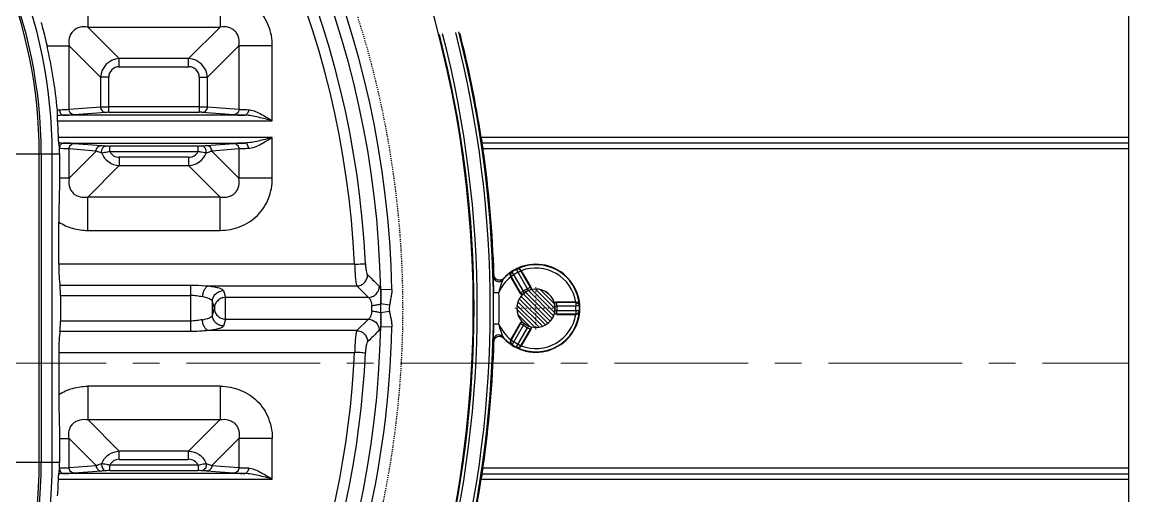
# Model space of a CAD drawing. Header units: millimetres. Extents: x 2432 to 4206, y 1282 to 1824.
# Drawn here: x 3894.3 to 3995.2, y 1532.8 to 1576 of the extents above; entities that cross this region are included whole.
import ezdxf

# ---------------------------------------------------------------- set-up
doc = ezdxf.new("R2010")
doc.units = ezdxf.units.MM
doc.linetypes.add('CENTER', pattern=[0.6, 0.375, -0.075, 0.075, -0.075])
doc.linetypes.add('HIDDEN', pattern=[0.2, 0.1, -0.1])
doc.layers.add('21', color=7, linetype='Continuous')
doc.layers.add('insert', color=85, linetype='Continuous', lineweight=20)

# ---------------------------------------------------------------- blocks, each defined once
blk = doc.blocks.new('insert_cir_3.5')
at = {"layer": 'insert'}
h = blk.add_hatch(dxfattribs=at)
h.set_pattern_fill('_ANSI31', color=123, scale=0.0875, angle=90, style=0)
h.set_pattern_definition([(135, (-3527.1127, 221.18007), (-0.196443103, -0.196443103), [])])
h.paths.add_polyline_path([(-1.75, 0, 1), (1.75, 0, 1)])
at = {"layer": 'insert', "color": 1, "linetype": 'CENTER', "ltscale": 0.108846}
for p, q in [((0, -1.925), (0, 1.925)), ((-1.925, 0), (1.925, 0))]:
    blk.add_line(p, q, dxfattribs=at)
at = {"layer": 'insert'}
blk.add_circle((0, 0), 1.75, dxfattribs=at)

msp = doc.modelspace()

# ---------------------------------------------------------------- linework, layer by layer
at = {"layer": '21', "color": 7, "linetype": 'Continuous'}
for p, q in [((3995.21, 1413.89), (3995.21, 1675.89)), ((3900.31, 1578.56), (3900.31, 1575.52)), ((3912.38, 1578.56), (3912.38, 1575.52)), ((3900.31, 1575.52), (3912.38, 1575.52)), ((3900.31, 1575.52), (3903.18, 1572.65)), ((3909.5, 1572.65), (3912.38, 1575.52)), ((3896.59, 1573.81), (3898.6, 1573.81)), ((3898.6, 1568.03), (3898.6, 1573.81)), ((3901.47, 1570.94), (3898.6, 1573.81)), ((3914.09, 1573.81), (3911.22, 1570.94)), ((3914.09, 1573.81), (3914.09, 1568.03)), ((3917.13, 1573.81), (3914.09, 1573.81)), ((3917.13, 1566.98), (3917.13, 1573.81)), ((3903.18, 1571.89), (3903.18, 1572.65)), ((3909.5, 1572.65), (3903.18, 1572.65)), ((3903.18, 1571.89), (3909.5, 1571.89)), ((3909.5, 1571.89), (3909.5, 1572.65)), ((3901.47, 1570.94), (3901.47, 1568.25)), ((3902.23, 1570.94), (3901.47, 1570.94)), ((3902.23, 1567.75), (3902.23, 1570.94)), ((3910.45, 1570.94), (3910.45, 1567.75)), ((3910.45, 1570.94), (3911.22, 1570.94)), ((3911.22, 1568.25), (3911.22, 1570.94)), ((3898.6, 1568.03), (3901.47, 1568.25)), ((3910.45, 1568.25), (3902.23, 1568.25)), ((3911.22, 1568.25), (3914.09, 1568.03)), ((3897.56, 1566.98), (3917.13, 1566.98)), ((3914.61, 1567.49), (3898.07, 1567.49)), ((3901.94, 1567.74), (3899.07, 1567.53)), ((3902.23, 1567.75), (3910.45, 1567.75)), ((3913.61, 1567.53), (3910.74, 1567.74)), ((3917.13, 1565.45), (3897.64, 1565.45)), ((3898.07, 1564.95), (3914.61, 1564.95)), ((3899.07, 1564.91), (3901.55, 1564.72)), ((3911.13, 1564.72), (3913.61, 1564.91)), ((3917.13, 1561.74), (3917.13, 1565.45)), ((3995.21, 1565.46), (3936.16, 1565.46)), ((3936.25, 1564.96), (3995.21, 1564.96)), ((3885.53, 1563.96), (3897.73, 1563.96)), ((3895.88, 1535.82), (3895.88, 1563.96)), ((3896.06, 1563.96), (3896.06, 1535.82)), ((3897.07, 1535.82), (3897.07, 1563.96)), ((3897.73, 1563.96), (3897.73, 1561.74)), ((3898.6, 1561.74), (3898.6, 1564.41)), ((3901.07, 1564.22), (3898.6, 1564.41)), ((3898.6, 1561.74), (3901.07, 1564.22)), ((3902.31, 1564.18), (3910.37, 1564.18)), ((3902.32, 1564.18), (3902.32, 1564.68)), ((3910.36, 1564.68), (3902.32, 1564.68)), ((3910.36, 1564.18), (3910.36, 1564.68)), ((3914.09, 1564.41), (3911.61, 1564.22)), ((3911.61, 1564.22), (3914.09, 1561.74)), ((3914.09, 1564.41), (3914.09, 1561.74)), ((3936.34, 1564.46), (3995.21, 1564.46)), ((3903.18, 1562.9), (3900.31, 1560.03)), ((3903.18, 1563.66), (3903.18, 1562.9)), ((3909.5, 1563.66), (3903.18, 1563.66)), ((3903.18, 1562.9), (3909.5, 1562.9)), ((3909.5, 1563.66), (3909.5, 1562.9)), ((3912.38, 1560.03), (3909.5, 1562.9)), ((3898.6, 1561.74), (3897.73, 1561.74)), ((3917.13, 1561.74), (3914.09, 1561.74)), ((3900.31, 1556.99), (3900.31, 1560.03)), ((3912.38, 1560.03), (3900.31, 1560.03)), ((3912.38, 1556.99), (3912.38, 1560.03)), ((3897.66, 1553.9), (3897.66, 1557.75)), ((3900.31, 1556.99), (3912.38, 1556.99)), ((3924.63, 1553.9), (3897.66, 1553.9)), ((3937.28, 1552.8), (3937.34, 1552.93)), ((3939.74, 1551.25), (3938.87, 1552.75)), ((3939.15, 1552.94), (3938.89, 1552.79)), ((3938.89, 1552.79), (3939.76, 1551.29)), ((3938.93, 1553.17), (3938.99, 1553.19)), ((3940.02, 1551.44), (3939, 1553.2)), ((3940.39, 1551.65), (3939.38, 1553.41)), ((3939.39, 1553.42), (3939.44, 1553.46)), ((3939.79, 1553.3), (3939.53, 1553.15)), ((3940.66, 1551.8), (3939.79, 1553.3)), ((3939.83, 1553.31), (3940.7, 1551.8)), ((3897.77, 1552), (3909.66, 1552)), ((3909.66, 1552), (3909.66, 1547.77)), ((3911.29, 1551.92), (3924.82, 1551.92)), ((3925.9, 1550.88), (3924.82, 1551.92)), ((3926.87, 1551.91), (3926.89, 1551.89)), ((3940.66, 1551.8), (3940.39, 1551.65)), ((3940.69, 1551.8), (3940.7, 1551.8)), ((3897.82, 1551.06), (3909.66, 1551.06)), ((3897.82, 1551.06), (3897.82, 1548.72)), ((3912.67, 1551.5), (3912.86, 1550.88)), ((3925.9, 1550.88), (3912.86, 1550.88)), ((3912.86, 1548.9), (3912.86, 1550.88)), ((3928.02, 1551.6), (3927.03, 1551.58)), ((3937.29, 1551.33), (3937.79, 1551.33)), ((3939.74, 1551.25), (3939.74, 1551.25)), ((3940.02, 1551.44), (3939.76, 1551.29)), ((3940.13, 1551.29), (3940.03, 1551.45)), ((3940.38, 1551.65), (3940.47, 1551.49)), ((3911.67, 1549.26), (3911.67, 1550.51)), ((3911.85, 1549.89), (3911.67, 1550.51)), ((3911.67, 1549.26), (3911.85, 1549.89)), ((3927.81, 1550.18), (3927, 1550.29)), ((3942.9, 1550.08), (3943.08, 1550.1)), ((3942.9, 1549.69), (3943.09, 1549.69)), ((3944.8, 1550.44), (3943.06, 1550.44)), ((3943.06, 1550.44), (3943.06, 1550.43)), ((3944.81, 1550.4), (3943.08, 1550.4)), ((3943.08, 1550.1), (3943.08, 1550.4)), ((3943.08, 1550.1), (3944.81, 1550.1)), ((3944.81, 1550.4), (3944.81, 1550.1)), ((3945.11, 1550.12), (3944.81, 1550.1)), ((3945.13, 1550.18), (3945.11, 1550.12)), ((3909.66, 1548.72), (3897.82, 1548.72)), ((3912.86, 1548.9), (3912.67, 1548.27)), ((3912.86, 1548.9), (3925.9, 1548.9)), ((3924.82, 1547.85), (3925.9, 1548.9)), ((3927.81, 1549.6), (3927, 1549.48)), ((3927, 1549.56), (3927, 1549.48)), ((3943.06, 1549.34), (3943.06, 1549.33)), ((3943.06, 1549.33), (3944.8, 1549.33)), ((3945.11, 1549.67), (3943.08, 1549.67)), ((3943.08, 1549.37), (3943.08, 1549.67)), ((3943.08, 1549.37), (3944.81, 1549.37)), ((3944.81, 1549.67), (3944.81, 1549.37)), ((3945.11, 1549.65), (3945.13, 1549.59)), ((3909.66, 1547.77), (3897.77, 1547.77)), ((3924.82, 1547.85), (3911.29, 1547.85)), ((3926.89, 1547.88), (3926.87, 1547.87)), ((3928.02, 1548.17), (3927.03, 1548.19)), ((3937.79, 1548.44), (3937.29, 1548.45)), ((3938.87, 1547.02), (3939.74, 1548.52)), ((3939.76, 1548.49), (3938.89, 1546.99)), ((3939, 1546.57), (3940.02, 1548.34)), ((3939.38, 1546.36), (3940.39, 1548.12)), ((3939.74, 1548.52), (3939.74, 1548.52)), ((3939.76, 1548.49), (3940.02, 1548.34)), ((3939.79, 1546.47), (3940.66, 1547.97)), ((3940.7, 1547.97), (3939.83, 1546.47)), ((3940.03, 1548.32), (3940.13, 1548.48)), ((3940.47, 1548.28), (3940.38, 1548.12)), ((3940.39, 1548.12), (3940.66, 1547.97)), ((3940.7, 1547.97), (3940.69, 1547.97)), ((3937.34, 1546.84), (3937.28, 1546.97)), ((3938.89, 1546.99), (3939.15, 1546.84)), ((3897.66, 1545.87), (3924.63, 1545.87)), ((3897.66, 1545.87), (3897.66, 1542.02)), ((3938.99, 1546.58), (3938.93, 1546.6)), ((3939.44, 1546.31), (3939.39, 1546.35)), ((3939.53, 1546.62), (3939.79, 1546.47)), ((3912.38, 1542.78), (3900.31, 1542.78)), ((3900.31, 1542.78), (3900.31, 1539.74)), ((3912.38, 1542.78), (3912.38, 1539.74)), ((3900.31, 1539.74), (3912.38, 1539.74)), ((3900.31, 1539.74), (3903.18, 1536.87)), ((3909.5, 1536.87), (3912.38, 1539.74)), ((3897.73, 1538.03), (3898.6, 1538.03)), ((3897.73, 1538.03), (3897.73, 1535.82)), ((3898.6, 1535.37), (3898.6, 1538.03)), ((3901.07, 1535.55), (3898.6, 1538.03)), ((3914.09, 1538.03), (3911.61, 1535.55)), ((3917.13, 1538.03), (3914.09, 1538.03)), ((3914.09, 1538.03), (3914.09, 1535.37)), ((3917.13, 1534.32), (3917.13, 1538.03)), ((3909.5, 1536.87), (3903.18, 1536.87)), ((3903.18, 1536.11), (3903.18, 1536.87)), ((3909.5, 1536.11), (3909.5, 1536.87)), ((3897.73, 1535.82), (3885.53, 1535.82)), ((3910.37, 1535.59), (3902.31, 1535.59)), ((3902.32, 1535.09), (3902.32, 1535.59)), ((3903.18, 1536.11), (3909.5, 1536.11)), ((3910.36, 1535.59), (3910.36, 1535.09)), ((3914.61, 1534.82), (3898.07, 1534.82)), ((3898.6, 1535.37), (3901.07, 1535.55)), ((3901.55, 1535.05), (3899.07, 1534.86)), ((3902.32, 1535.09), (3910.36, 1535.09)), ((3913.61, 1534.86), (3911.13, 1535.05)), ((3911.61, 1535.55), (3914.09, 1535.37)), ((3936.25, 1534.81), (3995.21, 1534.81)), ((3995.21, 1535.31), (3936.34, 1535.31)), ((3897.64, 1534.32), (3917.13, 1534.32)), ((3936.16, 1534.31), (3995.21, 1534.31))]:
    msp.add_line(p, q, dxfattribs=at)
at = {"layer": '21', "color": 8, "linetype": 'HIDDEN'}
for p, q in [((3938.21, 1552.6), (3938.16, 1552.48)), ((3940.66, 1551.8), (3940.69, 1551.8)), ((3939.74, 1551.25), (3939.76, 1551.29)), ((3943.06, 1550.43), (3943.08, 1550.4)), ((3943.08, 1549.37), (3943.06, 1549.34)), ((3939.76, 1548.49), (3939.74, 1548.52)), ((3940.69, 1547.97), (3940.66, 1547.97)), ((3938.16, 1547.29), (3938.19, 1547.21)), ((3938.19, 1547.21), (3938.21, 1547.17))]:
    msp.add_line(p, q, dxfattribs=at)
for centre, radius, start, end in [((3841.22, 1549.89), 87.82, 218.4589, 155.7099), ((3941.16, 1549.89), 3.97, 124.203, 139.1425), ((3841.22, 1549.89), 85.81, 358.8711, 1.129), ((3940.02, 1551.44), 0.304, 210.1219, 225.5914), ((3943.08, 1550.1), 0.303, 121.6385, 136.3054), ((3940.39, 1548.12), 0.304, 330.1304, 345.583), ((3941.16, 1549.89), 3.97, 220.8575, 235.797)]:
    msp.add_arc(centre, radius, start, end, dxfattribs=at)
at = {"layer": '21', "color": 7, "linetype": 'Continuous'}
for centre, radius, start, end in [((3841.22, 1549.89), 86.82, 1.1311, 88.8714), ((3841.22, 1549.89), 85.81, 1.129, 88.8711), ((3841.22, 1549.89), 84.5, 2.7543, 87.2467), ((3841.22, 1549.89), 83.51, 2.7533, 87.2467), ((3835.19, 1549.89), 100.26, 318.5027, 41.4973), ((3852.27, 1563.96), 44.79, 0, 90), ((3852.27, 1563.96), 43.79, 0, 90), ((3852.27, 1563.96), 43.61, 0, 90), ((3835.19, 1549.89), 100.62, 345.5981, 14.4019), ((3835.19, 1549.89), 101.81, 345.7052, 14.2948), ((3835.19, 1549.89), 102.1, 345.7052, 14.2948), ((3835.19, 1549.89), 102.17, 8.7686, 14.1912), ((3835.19, 1549.89), 100.33, 345.5981, 14.4019), ((3852.34, 1563.65), 45.4, 5.45, 12.928), ((3903.26, 1570.86), 1.79, 92.5943, 177.4063), ((3909.42, 1570.86), 1.79, 2.5951, 87.4056), ((3852.27, 1563.96), 45.39, 1.8869, 3.8252), ((3855.54, 1563.96), 42.18, 359.9999, 0.6654), ((3903.25, 1564.69), 1.79, 201.4754, 267.5606), ((3909.43, 1564.69), 1.79, 272.4428, 338.5203), ((3835.19, 1549.89), 102.19, 1.7055, 8.1995), ((3941.16, 1549.89), 4.01, 222.601, 137.399), ((3941.16, 1549.89), 3.97, 4.203, 115.797), ((3937.78, 1552.81), 0.503, 181.7645, 269.9394), ((3941.16, 1549.89), 3.67, 128.698, 156.7947), ((3939.15, 1552.94), 0.301, 120.0679, 210.0104), ((3941.16, 1549.89), 3.96, 116.6046, 123.3954), ((3941.16, 1549.89), 3.65, 116.6046, 123.3954), ((3939.53, 1553.15), 0.302, 30.0297, 90.0001), ((3941.16, 1549.89), 3.67, 8.698, 111.3019), ((3952.95, 1549.63), 25.95, 177.6099, 178.5524), ((3835.19, 1549.89), 102.61, 359.1923, 0.8077), ((3941.16, 1549.89), 1.75, 135.6656, 224.3344), ((3940, 1551.4), 0.302, 210.0255, 224.474), ((3941.16, 1549.89), 1.75, 105.981, 134.019), ((3941.16, 1549.89), 1.93, 113.556, 126.444), ((3941.16, 1549.89), 1.75, 15.6656, 104.3344), ((3923.76, 1549.89), 2.45, 353.9698, 6.0206), ((3961.72, 1549.69), 34.72, 179.0122, 179.1481), ((3951.51, 1549.83), 24.51, 179.1164, 179.844), ((3953.96, 1549.94), 26.96, 180.0988, 180.808), ((3941.16, 1549.89), 1.75, 345.981, 14.019), ((3943.06, 1550.14), 0.302, 90.0255, 104.474), ((3941.16, 1549.89), 1.93, 353.556, 6.444), ((3941.16, 1549.89), 3.65, 356.6046, 3.3954), ((3941.16, 1549.89), 3.96, 356.6046, 3.3954), ((3950.67, 1550.05), 23.67, 181.3804, 182.4229), ((3941.16, 1549.89), 3.97, 244.203, 355.797), ((3941.16, 1549.89), 3.67, 248.6981, 351.3019), ((3941.16, 1549.89), 1.75, 255.6656, 344.3344), ((3944.81, 1549.67), 0.301, 269.9935, 359.9282), ((3841.22, 1549.89), 85.81, 270.6696, 358.8711), ((3841.22, 1549.89), 86.81, 308.4399, 358.8688), ((3925.9, 1547.88), 0.981, 0.4369, 3.6278), ((3941.16, 1549.89), 3.67, 203.2053, 231.302), ((3941.16, 1549.89), 1.75, 225.981, 254.019), ((3941.16, 1549.89), 1.93, 233.556, 246.444), ((3940.44, 1548.12), 0.302, 330.0255, 344.474), ((3835.19, 1549.89), 102.19, 351.8005, 358.2945), ((3937.78, 1546.96), 0.503, 40.9453, 178.2212), ((3939.15, 1546.84), 0.301, 149.9934, 239.9283), ((3941.16, 1549.89), 3.65, 236.6046, 243.3954), ((3841.22, 1549.89), 83.51, 321.025, 357.2467), ((3841.22, 1549.89), 84.5, 320.674, 357.2457), ((3941.16, 1549.89), 3.96, 236.6046, 243.3954), ((3939.53, 1546.62), 0.302, 269.9896, 329.9703), ((3852.27, 1535.82), 44.79, 270, 0), ((3852.27, 1535.82), 43.79, 270, 0), ((3852.27, 1535.82), 43.61, 270, 0), ((3855.54, 1535.82), 42.19, 359.3345, 0), ((3852.27, 1535.82), 45.39, 356.1748, 358.1131), ((3835.19, 1549.89), 102.17, 308.7274, 351.2315)]:
    msp.add_arc(centre, radius, start, end, dxfattribs=at)
msp.add_ellipse((3897.74, 1548.72), major_axis=(0, 1), ratio=0.078702, start_param=-2.801756, end_param=-1.570796, dxfattribs=at)
for points, knots in [([(3917.13, 1573.81), (3917.12, 1574.43), (3916.91, 1575.69), (3915.86, 1577.29), (3914.25, 1578.34), (3913, 1578.55), (3912.38, 1578.56)], [0, 0, 0, 0, 0.250129, 0.500013, 0.749892, 1, 1, 1, 1]), ([(3896.04, 1575.97), (3896.09, 1575.79), (3896.29, 1575.08), (3896.47, 1574.35), (3896.59, 1573.81)], [0, 0, 0, 0, 0.250697, 1, 1, 1, 1]), ([(3900.31, 1575.52), (3900.07, 1575.56), (3899.71, 1575.55), (3899.25, 1575.39), (3898.95, 1575.17), (3898.73, 1574.87), (3898.56, 1574.41), (3898.56, 1574.04), (3898.6, 1573.81)], [0, 0, 0, 0, 0.243803, 0.370664, 0.499992, 0.629321, 0.7562, 1, 1, 1, 1]), ([(3914.09, 1573.81), (3914.12, 1574.04), (3914.12, 1574.41), (3913.96, 1574.87), (3913.74, 1575.17), (3913.43, 1575.39), (3912.98, 1575.55), (3912.61, 1575.56), (3912.38, 1575.52)], [0, 0, 0, 0, 0.243803, 0.370664, 0.499992, 0.629321, 0.7562, 1, 1, 1, 1]), ([(3903.18, 1571.9), (3902.93, 1571.9), (3902.41, 1571.71), (3902.22, 1571.18), (3902.22, 1570.94)], [0, 0, 0, 0, 0.499994, 1, 1, 1, 1]), ([(3910.47, 1570.94), (3910.47, 1571.18), (3910.27, 1571.71), (3909.75, 1571.9), (3909.5, 1571.9)], [0, 0, 0, 0, 0.499994, 1, 1, 1, 1]), ([(3897.55, 1567.44), (3897.56, 1567.51), (3897.56, 1567.68), (3897.55, 1567.86), (3897.54, 1567.97)], [0, 0, 0, 0, 0.391794, 1, 1, 1, 1]), ([(3897.73, 1567.99), (3897.82, 1567.99), (3898.11, 1568), (3898.4, 1568.01), (3898.59, 1568.03)], [0, 0, 0, 0, 0.319469, 1, 1, 1, 1]), ([(3897.73, 1567.99), (3897.73, 1567.92), (3897.75, 1567.8), (3897.82, 1567.64), (3897.92, 1567.52), (3898.02, 1567.49), (3898.07, 1567.49)], [0, 0, 0, 0, 0.306267, 0.561538, 0.784489, 1, 1, 1, 1]), ([(3899.07, 1567.53), (3898.95, 1567.53), (3898.69, 1567.64), (3898.6, 1567.9), (3898.59, 1568.03)], [0, 0, 0, 0, 0.490268, 1, 1, 1, 1]), ([(3901.47, 1568.25), (3901.47, 1568.12), (3901.57, 1567.86), (3901.82, 1567.75), (3901.94, 1567.74)], [0, 0, 0, 0, 0.509711, 1, 1, 1, 1]), ([(3901.47, 1568.25), (3901.57, 1568.25), (3901.82, 1568.25), (3902.07, 1568.25), (3902.23, 1568.25)], [0, 0, 0, 0, 0.385819, 1, 1, 1, 1]), ([(3910.45, 1568.25), (3910.61, 1568.25), (3910.86, 1568.25), (3911.12, 1568.25), (3911.22, 1568.25)], [0, 0, 0, 0, 0.614162, 1, 1, 1, 1]), ([(3910.74, 1567.74), (3910.86, 1567.75), (3911.12, 1567.86), (3911.21, 1568.12), (3911.22, 1568.25)], [0, 0, 0, 0, 0.490256, 1, 1, 1, 1]), ([(3914.09, 1568.03), (3914.09, 1567.9), (3913.99, 1567.64), (3913.73, 1567.53), (3913.61, 1567.53)], [0, 0, 0, 0, 0.509731, 1, 1, 1, 1]), ([(3914.09, 1568.03), (3914.14, 1568.02), (3914.43, 1568), (3914.72, 1568), (3914.95, 1567.99)], [0, 0, 0, 0, 0.177155, 1, 1, 1, 1]), ([(3914.95, 1567.99), (3914.95, 1567.92), (3914.94, 1567.8), (3914.86, 1567.64), (3914.76, 1567.52), (3914.66, 1567.49), (3914.61, 1567.49)], [0, 0, 0, 0, 0.305938, 0.560937, 0.784377, 1, 1, 1, 1]), ([(3914.95, 1567.99), (3915.13, 1567.98), (3915.5, 1567.88), (3916.03, 1567.63), (3916.58, 1567.32), (3916.94, 1567.1), (3917.13, 1566.98)], [0, 0, 0, 0, 0.219135, 0.466725, 0.72998, 1, 1, 1, 1]), ([(3897.56, 1566.98), (3897.55, 1567.07), (3897.55, 1567.23), (3897.54, 1567.38), (3897.55, 1567.44)], [0, 0, 0, 0, 0.59305, 1, 1, 1, 1]), ([(3898.07, 1567.49), (3898.03, 1567.49), (3897.85, 1567.48), (3897.68, 1567.46), (3897.55, 1567.44)], [0, 0, 0, 0, 0.240898, 1, 1, 1, 1]), ([(3898.07, 1567.49), (3898.18, 1567.49), (3898.51, 1567.5), (3898.84, 1567.51), (3899.07, 1567.53)], [0, 0, 0, 0, 0.319272, 1, 1, 1, 1]), ([(3902.23, 1567.75), (3902.2, 1567.75), (3902.1, 1567.75), (3902.01, 1567.75), (3901.94, 1567.74)], [0, 0, 0, 0, 0.322088, 1, 1, 1, 1]), ([(3910.74, 1567.74), (3910.73, 1567.75), (3910.63, 1567.75), (3910.54, 1567.75), (3910.45, 1567.75)], [0, 0, 0, 0, 0.155113, 1, 1, 1, 1]), ([(3913.61, 1567.53), (3913.67, 1567.52), (3914.01, 1567.5), (3914.34, 1567.49), (3914.61, 1567.49)], [0, 0, 0, 0, 0.176844, 1, 1, 1, 1]), ([(3917.13, 1566.98), (3916.71, 1567.09), (3916.08, 1567.26), (3915.24, 1567.43), (3914.82, 1567.48), (3914.61, 1567.49)], [0, 0, 0, 0, 0.510246, 0.759828, 1, 1, 1, 1]), ([(3897.68, 1564.98), (3897.66, 1565.04), (3897.65, 1565.2), (3897.64, 1565.35), (3897.64, 1565.45)], [0, 0, 0, 0, 0.389988, 1, 1, 1, 1]), ([(3897.72, 1564.45), (3897.72, 1564.56), (3897.71, 1564.74), (3897.69, 1564.91), (3897.68, 1564.98)], [0, 0, 0, 0, 0.631697, 1, 1, 1, 1]), ([(3897.68, 1564.98), (3897.71, 1564.97), (3897.84, 1564.96), (3897.97, 1564.95), (3898.07, 1564.95)], [0, 0, 0, 0, 0.257017, 1, 1, 1, 1]), ([(3897.73, 1564.44), (3897.73, 1564.51), (3897.74, 1564.63), (3897.82, 1564.8), (3897.93, 1564.91), (3898.02, 1564.95), (3898.07, 1564.95)], [0, 0, 0, 0, 0.290076, 0.559807, 0.794813, 1, 1, 1, 1]), ([(3899.07, 1564.91), (3899.01, 1564.91), (3898.68, 1564.93), (3898.34, 1564.94), (3898.07, 1564.95)], [0, 0, 0, 0, 0.17685, 1, 1, 1, 1]), ([(3898.59, 1564.41), (3898.6, 1564.53), (3898.69, 1564.79), (3898.95, 1564.91), (3899.07, 1564.91)], [0, 0, 0, 0, 0.50973, 1, 1, 1, 1]), ([(3914.61, 1564.95), (3914.51, 1564.95), (3914.17, 1564.94), (3913.84, 1564.93), (3913.61, 1564.91)], [0, 0, 0, 0, 0.319271, 1, 1, 1, 1]), ([(3913.61, 1564.91), (3913.73, 1564.91), (3913.99, 1564.79), (3914.09, 1564.53), (3914.09, 1564.41)], [0, 0, 0, 0, 0.490268, 1, 1, 1, 1]), ([(3917.13, 1565.45), (3916.71, 1565.34), (3916.08, 1565.18), (3915.24, 1565), (3914.82, 1564.95), (3914.61, 1564.95)], [0, 0, 0, 0, 0.510246, 0.759828, 1, 1, 1, 1]), ([(3914.95, 1564.45), (3914.95, 1564.51), (3914.94, 1564.63), (3914.87, 1564.8), (3914.76, 1564.91), (3914.66, 1564.95), (3914.61, 1564.95)], [0, 0, 0, 0, 0.290792, 0.56099, 0.795789, 1, 1, 1, 1]), ([(3917.13, 1565.45), (3916.94, 1565.34), (3916.58, 1565.11), (3916.04, 1564.79), (3915.5, 1564.54), (3915.13, 1564.46), (3914.95, 1564.45)], [0, 0, 0, 0, 0.269743, 0.533937, 0.781482, 1, 1, 1, 1]), ([(3936.16, 1565.46), (3936.17, 1565.4), (3936.19, 1565.3), (3936.21, 1565.19), (3936.22, 1565.11), (3936.23, 1565.05), (3936.24, 1565), (3936.25, 1564.98), (3936.25, 1564.96), (3936.25, 1564.96)], [0, 0, 0, 0, 0.3825, 0.556377, 0.708393, 0.833078, 0.925294, 0.981604, 1, 1, 1, 1]), ([(3936.34, 1564.46), (3936.33, 1564.52), (3936.31, 1564.62), (3936.3, 1564.73), (3936.28, 1564.81), (3936.27, 1564.87), (3936.26, 1564.92), (3936.25, 1564.94), (3936.25, 1564.96), (3936.25, 1564.96)], [0, 0, 0, 0, 0.377825, 0.550022, 0.701149, 0.825933, 0.919406, 0.978137, 1, 1, 1, 1]), ([(3898.59, 1564.41), (3898.54, 1564.41), (3898.25, 1564.43), (3897.96, 1564.44), (3897.72, 1564.45)], [0, 0, 0, 0, 0.177053, 1, 1, 1, 1]), ([(3901.07, 1564.22), (3901.07, 1564.34), (3901.15, 1564.53), (3901.35, 1564.69), (3901.48, 1564.72), (3901.55, 1564.72)], [0, 0, 0, 0, 0.486588, 0.733547, 1, 1, 1, 1]), ([(3901.59, 1564.03), (3901.54, 1564.05), (3901.37, 1564.1), (3901.19, 1564.16), (3901.07, 1564.22)], [0, 0, 0, 0, 0.278727, 1, 1, 1, 1]), ([(3901.55, 1564.72), (3901.58, 1564.72), (3901.74, 1564.71), (3901.9, 1564.7), (3902.02, 1564.69)], [0, 0, 0, 0, 0.224687, 1, 1, 1, 1]), ([(3901.59, 1564.03), (3901.57, 1564.11), (3901.56, 1564.27), (3901.65, 1564.49), (3901.8, 1564.64), (3901.95, 1564.69), (3902.02, 1564.69)], [0, 0, 0, 0, 0.275777, 0.516408, 0.748088, 1, 1, 1, 1]), ([(3902.31, 1564.18), (3902.24, 1564.16), (3902.08, 1564.12), (3901.84, 1564.08), (3901.67, 1564.05), (3901.59, 1564.04)], [0, 0, 0, 0, 0.299105, 0.69704, 1, 1, 1, 1]), ([(3902.02, 1564.69), (3902.04, 1564.69), (3902.14, 1564.68), (3902.24, 1564.68), (3902.32, 1564.68)], [0, 0, 0, 0, 0.167963, 1, 1, 1, 1]), ([(3902.31, 1564.18), (3902.39, 1564.02), (3902.64, 1563.74), (3903, 1563.65), (3903.18, 1563.65)], [0, 0, 0, 0, 0.497429, 1, 1, 1, 1]), ([(3909.5, 1563.65), (3909.68, 1563.65), (3910.04, 1563.74), (3910.3, 1564.02), (3910.37, 1564.18)], [0, 0, 0, 0, 0.502571, 1, 1, 1, 1]), ([(3910.36, 1564.68), (3910.39, 1564.68), (3910.49, 1564.68), (3910.59, 1564.69), (3910.66, 1564.69)], [0, 0, 0, 0, 0.303818, 1, 1, 1, 1]), ([(3911.09, 1564.04), (3911.04, 1564.04), (3910.91, 1564.07), (3910.67, 1564.11), (3910.47, 1564.15), (3910.37, 1564.18)], [0, 0, 0, 0, 0.188331, 0.56011, 1, 1, 1, 1]), ([(3910.66, 1564.69), (3910.7, 1564.69), (3910.86, 1564.7), (3911.02, 1564.71), (3911.13, 1564.72)], [0, 0, 0, 0, 0.275607, 1, 1, 1, 1]), ([(3911.09, 1564.03), (3911.11, 1564.11), (3911.12, 1564.26), (3911.04, 1564.48), (3910.88, 1564.64), (3910.73, 1564.69), (3910.66, 1564.69)], [0, 0, 0, 0, 0.256732, 0.500432, 0.757182, 1, 1, 1, 1]), ([(3911.61, 1564.22), (3911.57, 1564.2), (3911.4, 1564.13), (3911.23, 1564.07), (3911.09, 1564.03)], [0, 0, 0, 0, 0.221664, 1, 1, 1, 1]), ([(3911.61, 1564.22), (3911.61, 1564.34), (3911.54, 1564.53), (3911.33, 1564.69), (3911.2, 1564.72), (3911.13, 1564.72)], [0, 0, 0, 0, 0.486584, 0.733546, 1, 1, 1, 1]), ([(3914.95, 1564.45), (3914.86, 1564.44), (3914.57, 1564.43), (3914.28, 1564.42), (3914.09, 1564.41)], [0, 0, 0, 0, 0.319494, 1, 1, 1, 1]), ([(3897.73, 1561.74), (3897.73, 1561.08), (3897.69, 1559.75), (3897.66, 1558.42), (3897.66, 1557.75)], [0, 0, 0, 0, 0.497313, 1, 1, 1, 1]), ([(3898.6, 1561.74), (3898.56, 1561.51), (3898.56, 1561.14), (3898.73, 1560.68), (3898.95, 1560.38), (3899.25, 1560.16), (3899.71, 1560), (3900.07, 1559.99), (3900.31, 1560.03)], [0, 0, 0, 0, 0.243803, 0.370664, 0.499992, 0.629321, 0.7562, 1, 1, 1, 1]), ([(3912.38, 1560.03), (3912.61, 1559.99), (3912.98, 1560), (3913.43, 1560.16), (3913.74, 1560.38), (3913.96, 1560.68), (3914.12, 1561.14), (3914.12, 1561.51), (3914.09, 1561.74)], [0, 0, 0, 0, 0.243803, 0.370664, 0.499992, 0.629321, 0.7562, 1, 1, 1, 1]), ([(3912.38, 1556.99), (3913, 1557), (3914.25, 1557.21), (3915.86, 1558.26), (3916.91, 1559.86), (3917.12, 1561.12), (3917.13, 1561.74)], [0, 0, 0, 0, 0.250129, 0.500013, 0.749892, 1, 1, 1, 1]), ([(3897.66, 1557.75), (3898.05, 1557.5), (3898.91, 1557.11), (3899.84, 1556.99), (3900.31, 1556.99)], [0, 0, 0, 0, 0.499884, 1, 1, 1, 1]), ([(3897.66, 1553.9), (3897.66, 1553.69), (3897.67, 1553.3), (3897.69, 1552.77), (3897.72, 1552.34), (3897.75, 1552.09), (3897.77, 1552)], [0, 0, 0, 0, 0.32131, 0.61277, 0.845713, 1, 1, 1, 1]), ([(3924.63, 1553.9), (3924.75, 1553.91), (3924.96, 1553.92), (3925.22, 1553.93), (3925.4, 1553.93), (3925.5, 1553.94), (3925.57, 1553.95), (3925.61, 1553.95), (3925.62, 1553.95)], [0, 0, 0, 0, 0.347474, 0.652624, 0.777643, 0.879067, 0.953966, 1, 1, 1, 1]), ([(3924.63, 1553.9), (3924.64, 1553.67), (3924.66, 1553.24), (3924.69, 1552.72), (3924.73, 1552.37), (3924.76, 1552.17), (3924.78, 1552.03), (3924.81, 1551.95), (3924.82, 1551.92)], [0, 0, 0, 0, 0.345665, 0.649722, 0.77457, 0.876245, 0.95194, 1, 1, 1, 1]), ([(3925.62, 1553.95), (3925.63, 1553.83), (3925.64, 1553.61), (3925.68, 1553.32), (3925.73, 1553.11), (3925.77, 1553), (3925.8, 1552.96), (3925.81, 1552.94)], [0, 0, 0, 0, 0.339459, 0.640142, 0.867123, 0.945917, 1, 1, 1, 1]), ([(3924.82, 1551.92), (3924.95, 1551.92), (3925.21, 1551.98), (3925.54, 1552.21), (3925.76, 1552.56), (3925.81, 1552.82), (3925.81, 1552.94)], [0, 0, 0, 0, 0.23899, 0.500001, 0.761011, 1, 1, 1, 1]), ([(3925.81, 1552.94), (3925.9, 1552.86), (3926.12, 1552.64), (3926.47, 1552.3), (3926.74, 1552.04), (3926.87, 1551.91)], [0, 0, 0, 0, 0.250932, 0.624181, 1, 1, 1, 1]), ([(3937.28, 1552.8), (3937.28, 1552.79), (3937.27, 1552.77), (3937.27, 1552.71), (3937.27, 1552.59), (3937.27, 1552.41), (3937.27, 1552.22), (3937.28, 1552), (3937.28, 1551.7), (3937.29, 1551.48), (3937.29, 1551.33)], [0, 0, 0, 0, 0.014287, 0.043109, 0.135148, 0.256757, 0.392991, 0.539195, 0.691347, 1, 1, 1, 1]), ([(3938.21, 1552.6), (3938.14, 1552.53), (3937.96, 1552.42), (3937.65, 1552.44), (3937.41, 1552.63), (3937.34, 1552.83), (3937.34, 1552.93)], [0, 0, 0, 0, 0.250082, 0.500016, 0.749953, 1, 1, 1, 1]), ([(3938.93, 1553.17), (3938.88, 1553.13), (3938.78, 1552.99), (3938.82, 1552.82), (3938.87, 1552.75)], [0, 0, 0, 0, 0.445979, 1, 1, 1, 1]), ([(3938.87, 1552.76), (3938.87, 1552.76), (3938.87, 1552.78), (3938.89, 1552.79), (3938.89, 1552.79)], [0, 0, 0, 0, 0.560034, 1, 1, 1, 1]), ([(3939.53, 1553.45), (3939.51, 1553.45), (3939.46, 1553.45), (3939.41, 1553.43), (3939.38, 1553.41)], [0, 0, 0, 0, 0.263715, 1, 1, 1, 1]), ([(3939.83, 1553.31), (3939.79, 1553.38), (3939.67, 1553.5), (3939.5, 1553.49), (3939.44, 1553.46)], [0, 0, 0, 0, 0.553945, 1, 1, 1, 1]), ([(3939.83, 1553.31), (3939.82, 1553.31), (3939.8, 1553.32), (3939.79, 1553.31), (3939.79, 1553.3)], [0, 0, 0, 0, 0.556095, 1, 1, 1, 1]), ([(3897.82, 1551.06), (3897.82, 1551.25), (3897.81, 1551.51), (3897.79, 1551.83), (3897.78, 1551.95), (3897.77, 1552)], [0, 0, 0, 0, 0.60894, 0.843385, 1, 1, 1, 1]), ([(3909.66, 1552), (3909.8, 1552), (3910.35, 1551.99), (3910.89, 1551.95), (3911.29, 1551.92)], [0, 0, 0, 0, 0.256066, 1, 1, 1, 1]), ([(3911.29, 1551.92), (3911.22, 1551.9), (3911.08, 1551.8), (3910.91, 1551.57), (3910.8, 1551.26), (3910.76, 1551.04), (3910.75, 1550.93)], [0, 0, 0, 0, 0.187254, 0.430152, 0.714254, 1, 1, 1, 1]), ([(3911.29, 1551.92), (3911.48, 1551.9), (3911.81, 1551.85), (3912.23, 1551.76), (3912.51, 1551.66), (3912.65, 1551.55), (3912.67, 1551.5)], [0, 0, 0, 0, 0.378592, 0.67678, 0.883002, 1, 1, 1, 1]), ([(3925.9, 1550.88), (3926.02, 1550.88), (3926.28, 1550.94), (3926.61, 1551.17), (3926.83, 1551.5), (3926.88, 1551.76), (3926.89, 1551.89)], [0, 0, 0, 0, 0.239177, 0.500001, 0.760825, 1, 1, 1, 1]), ([(3926.89, 1551.89), (3926.92, 1551.86), (3926.97, 1551.75), (3927.01, 1551.65), (3927.03, 1551.58)], [0, 0, 0, 0, 0.397326, 1, 1, 1, 1]), ([(3937.78, 1552.31), (3937.82, 1552.31), (3937.96, 1552.33), (3938.09, 1552.4), (3938.16, 1552.48)], [0, 0, 0, 0, 0.252884, 1, 1, 1, 1]), ([(3937.79, 1551.33), (3937.81, 1551.43), (3937.88, 1551.67), (3937.99, 1552.04), (3938.09, 1552.31), (3938.14, 1552.44)], [0, 0, 0, 0, 0.258252, 0.643715, 1, 1, 1, 1]), ([(3938.14, 1552.44), (3938.14, 1552.45), (3938.15, 1552.46), (3938.15, 1552.48), (3938.16, 1552.48)], [0, 0, 0, 0, 0.324221, 1, 1, 1, 1]), ([(3910.75, 1550.93), (3910.58, 1550.96), (3910.22, 1551.03), (3909.85, 1551.06), (3909.66, 1551.06)], [0, 0, 0, 0, 0.479401, 1, 1, 1, 1]), ([(3911.67, 1550.51), (3911.66, 1550.56), (3911.57, 1550.66), (3911.27, 1550.82), (3910.97, 1550.89), (3910.75, 1550.93)], [0, 0, 0, 0, 0.141812, 0.35358, 1, 1, 1, 1]), ([(3911.67, 1550.51), (3911.67, 1550.63), (3911.72, 1550.89), (3911.95, 1551.23), (3912.28, 1551.45), (3912.55, 1551.5), (3912.67, 1551.5)], [0, 0, 0, 0, 0.238371, 0.497745, 0.758539, 1, 1, 1, 1]), ([(3912.86, 1550.88), (3912.73, 1550.87), (3912.46, 1550.82), (3912.13, 1550.6), (3911.91, 1550.27), (3911.85, 1550.01), (3911.85, 1549.89)], [0, 0, 0, 0, 0.251293, 0.502256, 0.751902, 1, 1, 1, 1]), ([(3925.9, 1550.88), (3925.94, 1550.86), (3926.01, 1550.78), (3926.13, 1550.54), (3926.18, 1550.31), (3926.2, 1550.14)], [0, 0, 0, 0, 0.159872, 0.381919, 1, 1, 1, 1]), ([(3927.03, 1551.58), (3927.04, 1551.37), (3927.03, 1551.08), (3927.02, 1550.79), (3927.02, 1550.72)], [0, 0, 0, 0, 0.747565, 1, 1, 1, 1]), ([(3928.02, 1551.6), (3928.02, 1551.48), (3928.01, 1551.24), (3927.95, 1550.88), (3927.88, 1550.53), (3927.84, 1550.29), (3927.81, 1550.18)], [0, 0, 0, 0, 0.250064, 0.499976, 0.75005, 1, 1, 1, 1]), ([(3911.85, 1549.89), (3911.85, 1549.76), (3911.91, 1549.5), (3912.13, 1549.17), (3912.46, 1548.95), (3912.73, 1548.9), (3912.86, 1548.9)], [0, 0, 0, 0, 0.248506, 0.49826, 0.749079, 1, 1, 1, 1]), ([(3926.2, 1550.14), (3926.33, 1550.15), (3926.57, 1550.18), (3926.81, 1550.23), (3926.92, 1550.26)], [0, 0, 0, 0, 0.538323, 1, 1, 1, 1]), ([(3927.81, 1550.18), (3927.79, 1550.03), (3927.78, 1549.84), (3927.8, 1549.65), (3927.81, 1549.6)], [0, 0, 0, 0, 0.747173, 1, 1, 1, 1]), ([(3945.13, 1550.18), (3945.12, 1550.25), (3945.04, 1550.4), (3944.88, 1550.45), (3944.79, 1550.44)], [0, 0, 0, 0, 0.446465, 1, 1, 1, 1]), ([(3944.79, 1550.4), (3944.87, 1550.41), (3945.03, 1550.35), (3945.11, 1550.2), (3945.11, 1550.12)], [0, 0, 0, 0, 0.500121, 1, 1, 1, 1]), ([(3910.75, 1548.84), (3910.67, 1548.83), (3910.49, 1548.8), (3910.23, 1548.76), (3909.95, 1548.73), (3909.76, 1548.72), (3909.66, 1548.72)], [0, 0, 0, 0, 0.23201, 0.479231, 0.737035, 1, 1, 1, 1]), ([(3910.75, 1548.84), (3910.97, 1548.88), (3911.27, 1548.95), (3911.57, 1549.11), (3911.66, 1549.21), (3911.67, 1549.26)], [0, 0, 0, 0, 0.646421, 0.858188, 1, 1, 1, 1]), ([(3911.29, 1547.85), (3911.22, 1547.87), (3911.08, 1547.97), (3910.91, 1548.2), (3910.8, 1548.5), (3910.76, 1548.73), (3910.75, 1548.84)], [0, 0, 0, 0, 0.183268, 0.423338, 0.708919, 1, 1, 1, 1]), ([(3912.67, 1548.27), (3912.55, 1548.27), (3912.28, 1548.33), (3911.95, 1548.55), (3911.72, 1548.88), (3911.67, 1549.14), (3911.67, 1549.26)], [0, 0, 0, 0, 0.241461, 0.502255, 0.761629, 1, 1, 1, 1]), ([(3926.2, 1549.63), (3926.18, 1549.46), (3926.13, 1549.23), (3926.01, 1548.99), (3925.94, 1548.91), (3925.9, 1548.9)], [0, 0, 0, 0, 0.618028, 0.839808, 1, 1, 1, 1]), ([(3925.9, 1548.9), (3926.14, 1548.89), (3926.64, 1548.68), (3926.87, 1548.18), (3926.88, 1547.94)], [0, 0, 0, 0, 0.497024, 1, 1, 1, 1]), ([(3926.2, 1549.63), (3926.33, 1549.62), (3926.57, 1549.6), (3926.81, 1549.55), (3926.92, 1549.51)], [0, 0, 0, 0, 0.538397, 1, 1, 1, 1]), ([(3927.02, 1549.05), (3927.02, 1548.98), (3927.03, 1548.69), (3927.04, 1548.41), (3927.03, 1548.19)], [0, 0, 0, 0, 0.252381, 1, 1, 1, 1]), ([(3927.81, 1549.6), (3927.83, 1549.48), (3927.88, 1549.24), (3927.95, 1548.89), (3928.02, 1548.53), (3928.02, 1548.29), (3928.02, 1548.17)], [0, 0, 0, 0, 0.249954, 0.499945, 0.749973, 1, 1, 1, 1]), ([(3944.79, 1549.33), (3944.88, 1549.33), (3945.04, 1549.37), (3945.12, 1549.53), (3945.13, 1549.59)], [0, 0, 0, 0, 0.555677, 1, 1, 1, 1]), ([(3944.8, 1549.33), (3944.8, 1549.33), (3944.81, 1549.34), (3944.81, 1549.36), (3944.81, 1549.37)], [0, 0, 0, 0, 0.290133, 1, 1, 1, 1]), ([(3897.77, 1547.77), (3897.75, 1547.67), (3897.72, 1547.43), (3897.69, 1547), (3897.67, 1546.46), (3897.66, 1546.08), (3897.66, 1545.87)], [0, 0, 0, 0, 0.15505, 0.388488, 0.67943, 1, 1, 1, 1]), ([(3911.29, 1547.85), (3911.03, 1547.83), (3910.48, 1547.79), (3909.94, 1547.77), (3909.66, 1547.77)], [0, 0, 0, 0, 0.4901, 1, 1, 1, 1]), ([(3912.67, 1548.27), (3912.65, 1548.22), (3912.51, 1548.11), (3912.23, 1548.02), (3911.81, 1547.92), (3911.48, 1547.87), (3911.29, 1547.85)], [0, 0, 0, 0, 0.117014, 0.323234, 0.621414, 1, 1, 1, 1]), ([(3924.82, 1547.85), (3924.81, 1547.83), (3924.78, 1547.75), (3924.76, 1547.6), (3924.73, 1547.4), (3924.69, 1547.05), (3924.66, 1546.54), (3924.64, 1546.1), (3924.63, 1545.87)], [0, 0, 0, 0, 0.04806, 0.123755, 0.22543, 0.350278, 0.654335, 1, 1, 1, 1]), ([(3924.82, 1547.85), (3924.95, 1547.85), (3925.21, 1547.79), (3925.54, 1547.56), (3925.76, 1547.22), (3925.81, 1546.95), (3925.81, 1546.83)], [0, 0, 0, 0, 0.23899, 0.500001, 0.761011, 1, 1, 1, 1]), ([(3926.87, 1547.87), (3926.78, 1547.78), (3926.56, 1547.56), (3926.21, 1547.22), (3925.94, 1546.96), (3925.81, 1546.83)], [0, 0, 0, 0, 0.250892, 0.624166, 1, 1, 1, 1]), ([(3927.03, 1548.19), (3927.01, 1548.13), (3926.97, 1548.02), (3926.92, 1547.91), (3926.89, 1547.88)], [0, 0, 0, 0, 0.604686, 1, 1, 1, 1]), ([(3937.29, 1548.45), (3937.29, 1548.3), (3937.28, 1548), (3937.28, 1547.63), (3937.27, 1547.36), (3937.27, 1547.19), (3937.27, 1547.06), (3937.27, 1546.99), (3937.28, 1546.97)], [0, 0, 0, 0, 0.308254, 0.607434, 0.744256, 0.865167, 0.956309, 1, 1, 1, 1]), ([(3938.16, 1547.29), (3938.15, 1547.3), (3938.14, 1547.33), (3938.12, 1547.39), (3938.09, 1547.46), (3938.06, 1547.56), (3938.01, 1547.69), (3937.98, 1547.8), (3937.96, 1547.85)], [0, 0, 0, 0, 0.066302, 0.176293, 0.304492, 0.438433, 0.716648, 1, 1, 1, 1]), ([(3925.81, 1546.83), (3925.8, 1546.82), (3925.77, 1546.78), (3925.73, 1546.66), (3925.68, 1546.46), (3925.64, 1546.16), (3925.63, 1545.94), (3925.62, 1545.83)], [0, 0, 0, 0, 0.054089, 0.132898, 0.359908, 0.660568, 1, 1, 1, 1]), ([(3937.34, 1546.84), (3937.34, 1546.94), (3937.41, 1547.14), (3937.65, 1547.33), (3937.96, 1547.35), (3938.14, 1547.24), (3938.21, 1547.17)], [0, 0, 0, 0, 0.250047, 0.499984, 0.749918, 1, 1, 1, 1]), ([(3938.87, 1547.02), (3938.82, 1546.95), (3938.78, 1546.78), (3938.88, 1546.64), (3938.93, 1546.6)], [0, 0, 0, 0, 0.555973, 1, 1, 1, 1]), ([(3938.87, 1547.02), (3938.87, 1547.01), (3938.87, 1547), (3938.88, 1546.99), (3938.89, 1546.99)], [0, 0, 0, 0, 0.293066, 1, 1, 1, 1]), ([(3925.62, 1545.83), (3925.61, 1545.82), (3925.57, 1545.81), (3925.45, 1545.81), (3925.25, 1545.84), (3924.96, 1545.87), (3924.75, 1545.87), (3924.63, 1545.87)], [0, 0, 0, 0, 0.047131, 0.121801, 0.347731, 0.653343, 1, 1, 1, 1]), ([(3939.44, 1546.31), (3939.5, 1546.28), (3939.67, 1546.27), (3939.79, 1546.39), (3939.83, 1546.47)], [0, 0, 0, 0, 0.446043, 1, 1, 1, 1]), ([(3939.83, 1546.46), (3939.82, 1546.46), (3939.8, 1546.45), (3939.79, 1546.46), (3939.79, 1546.47)], [0, 0, 0, 0, 0.552991, 1, 1, 1, 1]), ([(3897.66, 1542.02), (3898.05, 1542.27), (3898.91, 1542.65), (3899.84, 1542.78), (3900.31, 1542.78)], [0, 0, 0, 0, 0.499955, 1, 1, 1, 1]), ([(3912.38, 1542.78), (3913, 1542.78), (3913.94, 1542.59), (3915.05, 1542.03), (3915.79, 1541.45), (3916.37, 1540.71), (3916.94, 1539.6), (3917.13, 1538.65), (3917.13, 1538.03)], [0, 0, 0, 0, 0.249205, 0.37458, 0.499711, 0.62513, 0.750417, 1, 1, 1, 1]), ([(3897.66, 1542.02), (3897.66, 1541.35), (3897.69, 1540.02), (3897.73, 1538.69), (3897.73, 1538.03)], [0, 0, 0, 0, 0.502698, 1, 1, 1, 1]), ([(3898.6, 1538.03), (3898.56, 1538.26), (3898.56, 1538.63), (3898.73, 1539.09), (3898.95, 1539.39), (3899.25, 1539.61), (3899.71, 1539.78), (3900.07, 1539.78), (3900.31, 1539.74)], [0, 0, 0, 0, 0.243663, 0.370981, 0.500265, 0.629965, 0.756742, 1, 1, 1, 1]), ([(3912.38, 1539.74), (3912.61, 1539.78), (3912.98, 1539.78), (3913.43, 1539.61), (3913.73, 1539.39), (3913.96, 1539.08), (3914.12, 1538.63), (3914.12, 1538.26), (3914.09, 1538.03)], [0, 0, 0, 0, 0.243664, 0.370983, 0.500266, 0.629967, 0.756745, 1, 1, 1, 1]), ([(3901.59, 1535.74), (3901.71, 1536.06), (3902.15, 1536.63), (3902.84, 1536.86), (3903.18, 1536.87)], [0, 0, 0, 0, 0.500696, 1, 1, 1, 1]), ([(3909.5, 1536.87), (3909.84, 1536.86), (3910.53, 1536.63), (3910.97, 1536.06), (3911.09, 1535.74)], [0, 0, 0, 0, 0.499426, 1, 1, 1, 1]), ([(3901.07, 1535.55), (3901.11, 1535.57), (3901.28, 1535.64), (3901.45, 1535.7), (3901.59, 1535.74)], [0, 0, 0, 0, 0.221679, 1, 1, 1, 1]), ([(3901.59, 1535.74), (3901.57, 1535.66), (3901.56, 1535.51), (3901.64, 1535.29), (3901.8, 1535.13), (3901.95, 1535.08), (3902.02, 1535.08)], [0, 0, 0, 0, 0.256728, 0.500426, 0.757177, 1, 1, 1, 1]), ([(3901.59, 1535.74), (3901.64, 1535.73), (3901.78, 1535.71), (3902.02, 1535.67), (3902.21, 1535.62), (3902.32, 1535.59)], [0, 0, 0, 0, 0.18824, 0.560172, 1, 1, 1, 1]), ([(3903.18, 1536.12), (3903, 1536.12), (3902.64, 1536.03), (3902.39, 1535.75), (3902.31, 1535.59)], [0, 0, 0, 0, 0.502621, 1, 1, 1, 1]), ([(3910.37, 1535.59), (3910.29, 1535.75), (3910.04, 1536.03), (3909.68, 1536.12), (3909.5, 1536.12)], [0, 0, 0, 0, 0.497379, 1, 1, 1, 1]), ([(3910.37, 1535.59), (3910.44, 1535.61), (3910.68, 1535.67), (3910.92, 1535.71), (3911.09, 1535.74)], [0, 0, 0, 0, 0.299008, 1, 1, 1, 1]), ([(3911.09, 1535.74), (3911.11, 1535.66), (3911.12, 1535.5), (3911.04, 1535.29), (3910.88, 1535.13), (3910.73, 1535.08), (3910.66, 1535.08)], [0, 0, 0, 0, 0.27578, 0.516415, 0.748094, 1, 1, 1, 1]), ([(3911.09, 1535.74), (3911.14, 1535.72), (3911.32, 1535.67), (3911.49, 1535.61), (3911.61, 1535.55)], [0, 0, 0, 0, 0.278697, 1, 1, 1, 1]), ([(3897.64, 1534.32), (3897.64, 1534.42), (3897.65, 1534.58), (3897.66, 1534.73), (3897.68, 1534.79)], [0, 0, 0, 0, 0.610043, 1, 1, 1, 1]), ([(3897.68, 1534.79), (3897.69, 1534.86), (3897.71, 1535.04), (3897.72, 1535.21), (3897.72, 1535.33)], [0, 0, 0, 0, 0.36863, 1, 1, 1, 1]), ([(3898.07, 1534.82), (3898.04, 1534.82), (3897.91, 1534.82), (3897.77, 1534.81), (3897.68, 1534.79)], [0, 0, 0, 0, 0.242519, 1, 1, 1, 1]), ([(3897.72, 1535.33), (3897.82, 1535.33), (3898.11, 1535.34), (3898.4, 1535.35), (3898.59, 1535.37)], [0, 0, 0, 0, 0.319565, 1, 1, 1, 1]), ([(3897.73, 1535.33), (3897.73, 1535.26), (3897.74, 1535.14), (3897.82, 1534.98), (3897.93, 1534.86), (3898.02, 1534.83), (3898.07, 1534.82)], [0, 0, 0, 0, 0.290279, 0.560322, 0.795325, 1, 1, 1, 1]), ([(3898.07, 1534.82), (3898.17, 1534.83), (3898.51, 1534.84), (3898.84, 1534.85), (3899.07, 1534.86)], [0, 0, 0, 0, 0.319261, 1, 1, 1, 1]), ([(3899.07, 1534.86), (3898.95, 1534.87), (3898.69, 1534.98), (3898.6, 1535.24), (3898.59, 1535.37)], [0, 0, 0, 0, 0.490268, 1, 1, 1, 1]), ([(3901.07, 1535.55), (3901.07, 1535.43), (3901.15, 1535.24), (3901.35, 1535.08), (3901.48, 1535.05), (3901.55, 1535.05)], [0, 0, 0, 0, 0.48659, 0.733547, 1, 1, 1, 1]), ([(3902.02, 1535.08), (3901.98, 1535.08), (3901.82, 1535.07), (3901.66, 1535.06), (3901.55, 1535.05)], [0, 0, 0, 0, 0.275571, 1, 1, 1, 1]), ([(3902.32, 1535.09), (3902.29, 1535.09), (3902.19, 1535.09), (3902.09, 1535.09), (3902.02, 1535.08)], [0, 0, 0, 0, 0.311399, 1, 1, 1, 1]), ([(3910.66, 1535.08), (3910.64, 1535.08), (3910.54, 1535.09), (3910.44, 1535.09), (3910.36, 1535.09)], [0, 0, 0, 0, 0.168036, 1, 1, 1, 1]), ([(3911.13, 1535.05), (3911.1, 1535.06), (3910.94, 1535.07), (3910.78, 1535.08), (3910.66, 1535.08)], [0, 0, 0, 0, 0.224736, 1, 1, 1, 1]), ([(3911.61, 1535.55), (3911.61, 1535.43), (3911.54, 1535.24), (3911.33, 1535.08), (3911.2, 1535.05), (3911.13, 1535.05)], [0, 0, 0, 0, 0.486583, 0.733546, 1, 1, 1, 1]), ([(3914.09, 1535.37), (3914.09, 1535.24), (3913.99, 1534.98), (3913.73, 1534.87), (3913.61, 1534.86)], [0, 0, 0, 0, 0.509731, 1, 1, 1, 1]), ([(3913.61, 1534.86), (3913.67, 1534.86), (3914.01, 1534.84), (3914.34, 1534.83), (3914.61, 1534.82)], [0, 0, 0, 0, 0.176844, 1, 1, 1, 1]), ([(3914.09, 1535.37), (3914.14, 1535.36), (3914.43, 1535.34), (3914.72, 1535.33), (3914.95, 1535.33)], [0, 0, 0, 0, 0.177155, 1, 1, 1, 1]), ([(3914.95, 1535.33), (3914.95, 1535.26), (3914.94, 1535.13), (3914.86, 1534.98), (3914.76, 1534.86), (3914.66, 1534.83), (3914.61, 1534.82)], [0, 0, 0, 0, 0.305938, 0.560937, 0.784377, 1, 1, 1, 1]), ([(3917.13, 1534.32), (3916.71, 1534.43), (3916.08, 1534.6), (3915.24, 1534.77), (3914.82, 1534.82), (3914.61, 1534.82)], [0, 0, 0, 0, 0.510246, 0.759828, 1, 1, 1, 1]), ([(3914.95, 1535.33), (3915.13, 1535.32), (3915.5, 1535.21), (3916.03, 1534.96), (3916.58, 1534.65), (3916.94, 1534.43), (3917.13, 1534.32)], [0, 0, 0, 0, 0.219135, 0.466725, 0.72998, 1, 1, 1, 1]), ([(3936.25, 1534.81), (3936.25, 1534.81), (3936.25, 1534.79), (3936.24, 1534.77), (3936.23, 1534.72), (3936.22, 1534.66), (3936.21, 1534.59), (3936.19, 1534.47), (3936.17, 1534.38), (3936.16, 1534.31)], [0, 0, 0, 0, 0.018341, 0.07461, 0.166803, 0.291481, 0.443509, 0.617417, 1, 1, 1, 1]), ([(3936.25, 1534.81), (3936.25, 1534.81), (3936.25, 1534.83), (3936.26, 1534.85), (3936.27, 1534.9), (3936.28, 1534.96), (3936.3, 1535.04), (3936.31, 1535.16), (3936.33, 1535.25), (3936.34, 1535.31)], [0, 0, 0, 0, 0.02191, 0.080665, 0.174149, 0.298926, 0.450039, 0.622228, 1, 1, 1, 1])]:
    msp.add_open_spline(points, degree=3, knots=knots, dxfattribs=at)
for points in [[(3897.54, 1567.97), (3897.6, 1567.98), (3897.66, 1567.99), (3897.73, 1567.99)], [(3940.7, 1551.8), (3940.74, 1551.74), (3940.75, 1551.65), (3940.73, 1551.58)], [(3939.91, 1551.11), (3939.86, 1551.12), (3939.82, 1551.15), (3939.78, 1551.19)], [(3926.92, 1550.26), (3926.95, 1550.27), (3926.98, 1550.28), (3927, 1550.29)], [(3942.85, 1550.36), (3942.89, 1550.39), (3942.93, 1550.42), (3942.98, 1550.43)], [(3926.92, 1549.51), (3926.95, 1549.5), (3926.98, 1549.49), (3927, 1549.48)], [(3943.06, 1549.33), (3942.98, 1549.33), (3942.9, 1549.36), (3942.85, 1549.41)], [(3937.96, 1547.85), (3937.9, 1548.05), (3937.84, 1548.24), (3937.79, 1548.44)], [(3939.74, 1548.52), (3939.78, 1548.59), (3939.84, 1548.64), (3939.91, 1548.66)], [(3940.73, 1548.19), (3940.74, 1548.14), (3940.74, 1548.09), (3940.73, 1548.04)], [(3939.38, 1546.36), (3939.42, 1546.33), (3939.48, 1546.32), (3939.53, 1546.32)]]:
    msp.add_open_spline(points, degree=3, dxfattribs=at)
at = {"layer": '21', "color": 8, "linetype": 'HIDDEN'}
for points in [[(3940.66, 1551.8), (3940.69, 1551.74), (3940.71, 1551.64), (3940.68, 1551.57)], [(3939.95, 1551.14), (3939.9, 1551.16), (3939.85, 1551.18), (3939.81, 1551.22)], [(3943.08, 1550.4), (3943.03, 1550.4), (3942.97, 1550.39), (3942.92, 1550.36)], [(3943.08, 1549.37), (3943, 1549.37), (3942.92, 1549.4), (3942.86, 1549.46)], [(3939.76, 1548.49), (3939.8, 1548.55), (3939.87, 1548.61), (3939.95, 1548.63)], [(3940.68, 1548.2), (3940.7, 1548.15), (3940.7, 1548.1), (3940.69, 1548.04)]]:
    msp.add_open_spline(points, degree=3, dxfattribs=at)
msp.add_open_spline([(3944.8, 1550.44), (3944.8, 1550.44), (3944.81, 1550.43), (3944.81, 1550.41), (3944.81, 1550.4)], degree=3, knots=[0, 0, 0, 0, 0.292421, 1, 1, 1, 1], dxfattribs=at)
at = {"layer": 'insert', "color": 1, "linetype": 'CENTER', "ltscale": 32.512}
msp.add_line((3675.21, 1544.89), (3995.21, 1544.89), dxfattribs=at)

# ---------------------------------------------------------------- block references
at = {"layer": 'insert'}
msp.add_blockref('insert_cir_3.5', (3941.16, 1549.89), dxfattribs=at)

doc.saveas('drawing.dxf')
